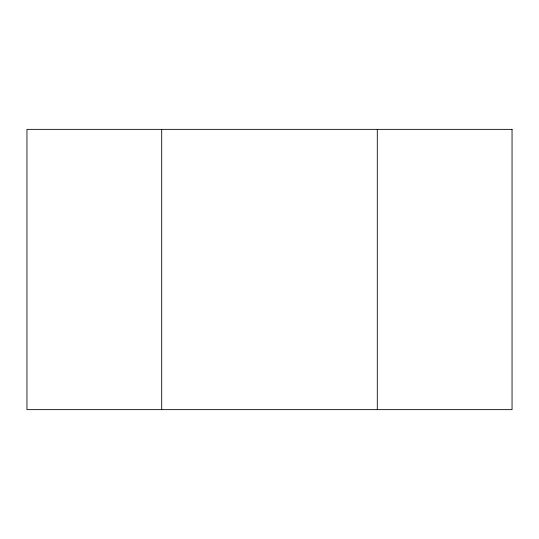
<?xml version="1.0" encoding="UTF-8"?>
<svg xmlns="http://www.w3.org/2000/svg" width="539" height="539" viewBox="0 0 539 539"><rect width="100%" height="100%" fill="white"/><g stroke="black" fill="none" stroke-linecap="round" stroke-linejoin="round"><path stroke-width="0.81" d="M377.3 129.36L377.3 409.64M161.7 129.36L161.7 409.64M512.05 129.36L26.95 129.36L26.95 409.64L512.05 409.64L512.05 129.36"/></g></svg>
